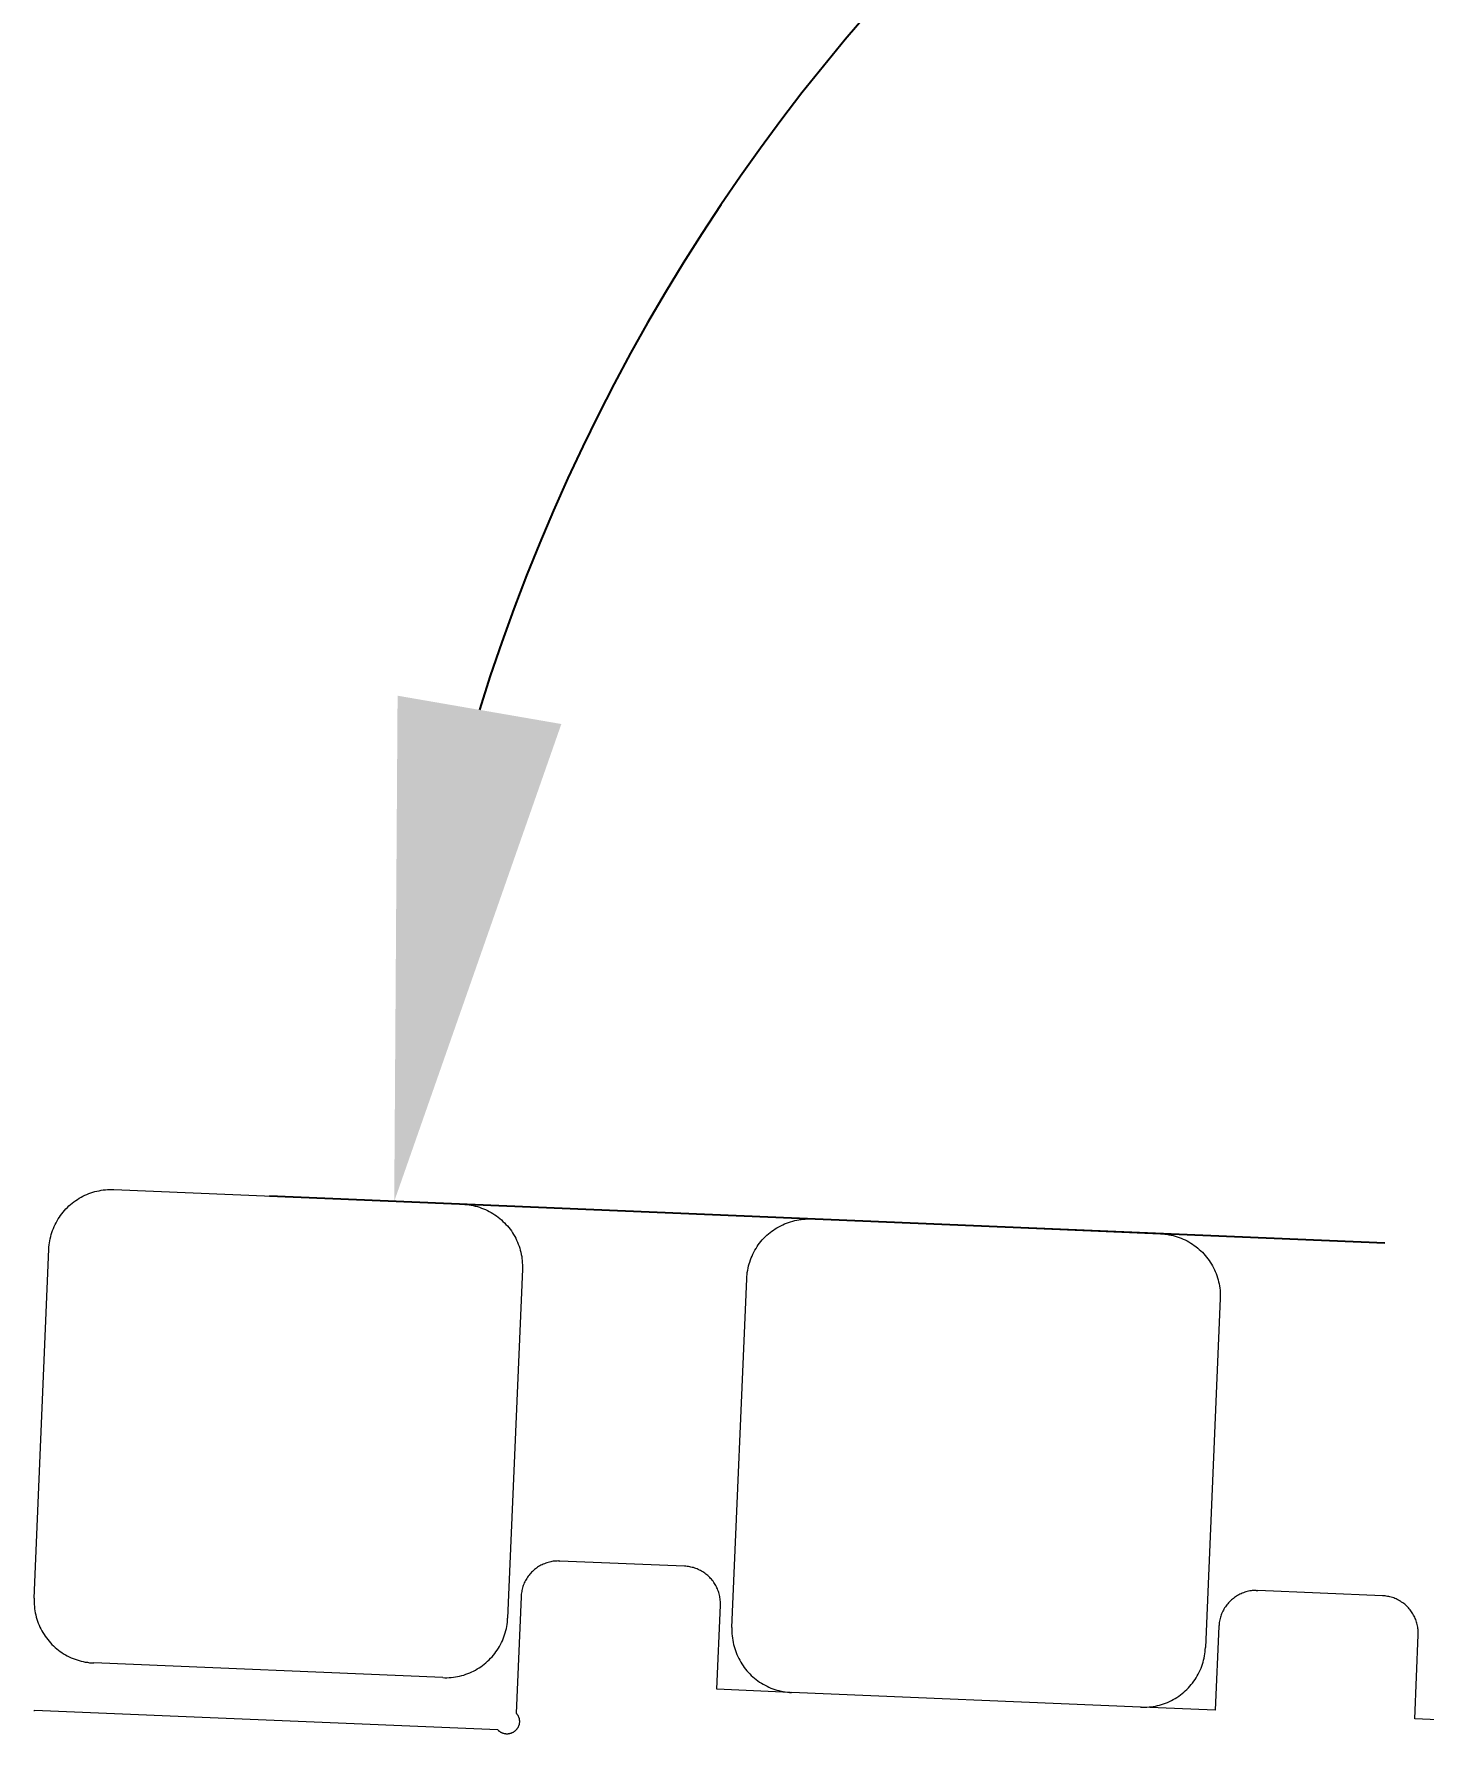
# Model space of a CAD drawing. Header units: millimetres. Extents: x -80 to 4518, y -398 to 2524.
# Drawn here: x 2420.2 to 2531.7, y 1781.8 to 1918.1 of the extents above; entities that cross this region are included whole.
import ezdxf

# ---------------------------------------------------------------- set-up
doc = ezdxf.new("R2010")
doc.units = ezdxf.units.MM
doc.layers.add('ZANO_R', color=7, linetype='Continuous', lineweight=0)
doc.layers.add('ZANO_W', color=1, linetype='Continuous', lineweight=0)
doc.styles.add('Arial', font='arial.ttf')
doc.styles.get("Standard").update_dxf_attribs({"font": 'ARIALUNI.TTF'})
doc.dimstyles.new('pl i ang', dxfattribs={"dimtxt": 50, "dimasz": 50, "dimexe": 1.25, "dimexo": 0.625, "dimgap": 10, "dimtad": 1, "dimtoh": 1, "dimtxsty": 'Standard', "dimcen": 2.5, "dimclrd": 1, "dimclre": 1, "dimclrt": 1, "dimadec": 0, "dimazin": 0, "dimtfac": 1, "dimtmove": 0, "dimatfit": 3, "dimfxl": 1, "dimarcsym": 1})

# ---------------------------------------------------------------- blocks, each defined once
blk = doc.blocks.new('*D389')
at = {"layer": 'ZANO_W', "color": 1, "lineweight": -2}
for p, q in [((2612.43, 1877.81), (2626.94, 1981.4)), ((2528.55, 1821.13), (2439.13, 1824.91))]:
    blk.add_line(p, q, dxfattribs=at)
blk.add_arc((2604.04, 1817.94), 155.06, 96.8471, 162.7581, dxfattribs=at)
at = {"layer": 'ZANO_W', "color": 1}
for points in [[(2585.49, 1965.22), (2585.62, 1978.55), (2625.56, 1971.49)], [(2449.39, 1865.03), (2462.52, 1862.76), (2449.12, 1824.48)]]:
    blk.add_solid(points, dxfattribs=at)
at = {"layer": 'ZANO_W', "color": 1, "insert": (2485.14, 1960.63), "char_height": 40, "attachment_point": 5, "rotation": 39.8026, "style": 'Arial'}
blk.add_mtext('96%%d', dxfattribs=at)

msp = doc.modelspace()

# ---------------------------------------------------------------- linework, layer by layer
at = {"layer": 'ZANO_R'}
for p, q in [((2425.28, 1825.31), (2425.45, 1825.34)), ((2425.45, 1825.34), (2425.62, 1825.37)), ((2425.62, 1825.37), (2425.79, 1825.4)), ((2425.79, 1825.4), (2425.96, 1825.42)), ((2425.96, 1825.42), (2426.13, 1825.43)), ((2426.13, 1825.43), (2426.3, 1825.44)), ((2426.3, 1825.44), (2426.47, 1825.44)), ((2426.47, 1825.44), (2426.64, 1825.43)), ((2426.64, 1825.43), (2454.61, 1824.25)), ((2422.8, 1823.88), (2422.92, 1824)), ((2422.92, 1824), (2423.04, 1824.12)), ((2423.04, 1824.12), (2423.17, 1824.23)), ((2423.17, 1824.23), (2423.3, 1824.34)), ((2423.3, 1824.34), (2423.44, 1824.45)), ((2423.44, 1824.45), (2423.58, 1824.55)), ((2423.58, 1824.55), (2423.72, 1824.64)), ((2423.72, 1824.64), (2423.86, 1824.73)), ((2423.86, 1824.73), (2424.01, 1824.82)), ((2424.01, 1824.82), (2424.16, 1824.9)), ((2424.16, 1824.9), (2424.32, 1824.97)), ((2424.32, 1824.97), (2424.47, 1825.04)), ((2424.47, 1825.04), (2424.63, 1825.1)), ((2424.63, 1825.1), (2424.79, 1825.16)), ((2424.79, 1825.16), (2424.95, 1825.22)), ((2424.95, 1825.22), (2425.12, 1825.26)), ((2425.12, 1825.26), (2425.28, 1825.31)), ((2454.61, 1824.25), (2454.78, 1824.24)), ((2454.78, 1824.24), (2454.95, 1824.23)), ((2454.95, 1824.23), (2455.12, 1824.2)), ((2455.12, 1824.2), (2455.29, 1824.18)), ((2455.29, 1824.18), (2455.46, 1824.14)), ((2455.46, 1824.14), (2455.62, 1824.1)), ((2455.62, 1824.1), (2455.79, 1824.06)), ((2455.79, 1824.06), (2455.95, 1824.01)), ((2455.95, 1824.01), (2456.11, 1823.95)), ((2456.11, 1823.95), (2456.27, 1823.89)), ((2421.86, 1822.47), (2421.93, 1822.62)), ((2421.93, 1822.62), (2422.01, 1822.77)), ((2422.01, 1822.77), (2422.09, 1822.92)), ((2422.09, 1822.92), (2422.18, 1823.07)), ((2422.18, 1823.07), (2422.27, 1823.21)), ((2422.27, 1823.21), (2422.36, 1823.35)), ((2422.36, 1823.35), (2422.47, 1823.49)), ((2422.47, 1823.49), (2422.57, 1823.62)), ((2422.57, 1823.62), (2422.68, 1823.75)), ((2422.68, 1823.75), (2422.8, 1823.88)), ((2456.27, 1823.89), (2456.43, 1823.83)), ((2456.43, 1823.83), (2456.59, 1823.75)), ((2456.59, 1823.75), (2456.74, 1823.68)), ((2456.74, 1823.68), (2456.89, 1823.59)), ((2456.89, 1823.59), (2457.03, 1823.51)), ((2457.03, 1823.51), (2457.18, 1823.41)), ((2457.18, 1823.41), (2457.32, 1823.32)), ((2457.32, 1823.32), (2457.45, 1823.22)), ((2457.45, 1823.22), (2457.59, 1823.11)), ((2457.59, 1823.11), (2457.72, 1823)), ((2457.72, 1823), (2457.84, 1822.88)), ((2457.84, 1822.88), (2457.97, 1822.76)), ((2457.97, 1822.76), (2458.08, 1822.64)), ((2458.08, 1822.64), (2458.2, 1822.51)), ((2480.11, 1822.53), (2480.27, 1822.61)), ((2480.27, 1822.61), (2480.42, 1822.68)), ((2480.42, 1822.68), (2480.58, 1822.74)), ((2480.58, 1822.74), (2480.74, 1822.8)), ((2480.74, 1822.8), (2480.9, 1822.85)), ((2480.9, 1822.85), (2481.07, 1822.9)), ((2481.07, 1822.9), (2481.23, 1822.94)), ((2481.23, 1822.94), (2481.4, 1822.98)), ((2481.4, 1822.98), (2481.57, 1823.01)), ((2481.57, 1823.01), (2481.74, 1823.03)), ((2481.74, 1823.03), (2481.91, 1823.05)), ((2481.91, 1823.05), (2482.08, 1823.06)), ((2482.08, 1823.06), (2482.25, 1823.07)), ((2482.25, 1823.07), (2482.42, 1823.07)), ((2482.42, 1823.07), (2482.59, 1823.07)), ((2482.59, 1823.07), (2510.56, 1821.89)), ((2421.48, 1821.16), (2421.51, 1821.33)), ((2421.51, 1821.33), (2421.54, 1821.49)), ((2421.54, 1821.49), (2421.58, 1821.66)), ((2421.58, 1821.66), (2421.62, 1821.83)), ((2421.62, 1821.83), (2421.67, 1821.99)), ((2421.67, 1821.99), (2421.73, 1822.15)), ((2421.73, 1822.15), (2421.79, 1822.31)), ((2421.79, 1822.31), (2421.86, 1822.47)), ((2458.2, 1822.51), (2458.31, 1822.38)), ((2458.31, 1822.38), (2458.41, 1822.24)), ((2458.41, 1822.24), (2458.51, 1822.11)), ((2458.51, 1822.11), (2458.6, 1821.96)), ((2458.6, 1821.96), (2458.69, 1821.82)), ((2458.69, 1821.82), (2458.78, 1821.67)), ((2458.78, 1821.67), (2458.86, 1821.52)), ((2458.86, 1821.52), (2458.93, 1821.37)), ((2458.93, 1821.37), (2459, 1821.21)), ((2478.42, 1821.13), (2478.52, 1821.26)), ((2478.52, 1821.26), (2478.63, 1821.39)), ((2478.63, 1821.39), (2478.75, 1821.52)), ((2478.75, 1821.52), (2478.87, 1821.64)), ((2478.87, 1821.64), (2478.99, 1821.76)), ((2478.99, 1821.76), (2479.12, 1821.87)), ((2479.12, 1821.87), (2479.25, 1821.98)), ((2479.25, 1821.98), (2479.39, 1822.08)), ((2479.39, 1822.08), (2479.53, 1822.18)), ((2479.53, 1822.18), (2479.67, 1822.28)), ((2479.67, 1822.28), (2479.81, 1822.37)), ((2479.81, 1822.37), (2479.96, 1822.45)), ((2479.96, 1822.45), (2480.11, 1822.53)), ((2510.56, 1821.89), (2510.73, 1821.88)), ((2510.73, 1821.88), (2510.9, 1821.86)), ((2510.9, 1821.86), (2511.07, 1821.84)), ((2511.07, 1821.84), (2511.24, 1821.81)), ((2511.24, 1821.81), (2511.41, 1821.78)), ((2511.41, 1821.78), (2511.57, 1821.74)), ((2511.57, 1821.74), (2511.74, 1821.69)), ((2511.74, 1821.69), (2511.9, 1821.64)), ((2511.9, 1821.64), (2512.06, 1821.59)), ((2512.06, 1821.59), (2512.22, 1821.53)), ((2512.22, 1821.53), (2512.38, 1821.46)), ((2512.38, 1821.46), (2512.54, 1821.39)), ((2512.54, 1821.39), (2512.69, 1821.31)), ((2512.69, 1821.31), (2512.84, 1821.23)), ((2512.84, 1821.23), (2512.98, 1821.14)), ((2420.25, 1792.67), (2421.43, 1820.65)), ((2421.43, 1820.65), (2421.44, 1820.82)), ((2421.44, 1820.82), (2421.46, 1820.99)), ((2421.46, 1820.99), (2421.48, 1821.16)), ((2459, 1821.21), (2459.07, 1821.05)), ((2459.07, 1821.05), (2459.13, 1820.89)), ((2459.13, 1820.89), (2459.18, 1820.73)), ((2459.18, 1820.73), (2459.23, 1820.57)), ((2459.23, 1820.57), (2459.27, 1820.4)), ((2459.27, 1820.4), (2459.3, 1820.23)), ((2459.3, 1820.23), (2459.34, 1820.07)), ((2459.34, 1820.07), (2459.36, 1819.9)), ((2459.36, 1819.9), (2459.38, 1819.73)), ((2477.68, 1819.79), (2477.74, 1819.95)), ((2477.74, 1819.95), (2477.81, 1820.1)), ((2477.81, 1820.1), (2477.88, 1820.26)), ((2477.88, 1820.26), (2477.96, 1820.41)), ((2477.96, 1820.41), (2478.04, 1820.56)), ((2478.04, 1820.56), (2478.13, 1820.71)), ((2478.13, 1820.71), (2478.22, 1820.85)), ((2478.22, 1820.85), (2478.31, 1820.99)), ((2478.31, 1820.99), (2478.42, 1821.13)), ((2512.98, 1821.14), (2513.13, 1821.05)), ((2513.13, 1821.05), (2513.27, 1820.95)), ((2513.27, 1820.95), (2513.4, 1820.85)), ((2513.4, 1820.85), (2513.54, 1820.74)), ((2513.54, 1820.74), (2513.67, 1820.63)), ((2513.67, 1820.63), (2513.79, 1820.52)), ((2513.79, 1820.52), (2513.92, 1820.4)), ((2513.92, 1820.4), (2514.03, 1820.27)), ((2514.03, 1820.27), (2514.15, 1820.15)), ((2514.15, 1820.15), (2514.26, 1820.01)), ((2514.26, 1820.01), (2514.36, 1819.88)), ((2514.36, 1819.88), (2514.46, 1819.74)), ((2459.4, 1819.04), (2458.21, 1791.07)), ((2459.38, 1819.73), (2459.39, 1819.56)), ((2459.39, 1819.56), (2459.4, 1819.39)), ((2459.4, 1819.39), (2459.4, 1819.22)), ((2459.4, 1819.22), (2459.4, 1819.04)), ((2477.39, 1818.45), (2477.41, 1818.62)), ((2477.41, 1818.62), (2477.43, 1818.79)), ((2477.43, 1818.79), (2477.46, 1818.96)), ((2477.46, 1818.96), (2477.49, 1819.13)), ((2477.49, 1819.13), (2477.53, 1819.3)), ((2477.53, 1819.3), (2477.57, 1819.46)), ((2477.57, 1819.46), (2477.62, 1819.62)), ((2477.62, 1819.62), (2477.68, 1819.79)), ((2514.46, 1819.74), (2514.55, 1819.6)), ((2514.55, 1819.6), (2514.64, 1819.45)), ((2514.64, 1819.45), (2514.73, 1819.31)), ((2514.73, 1819.31), (2514.81, 1819.16)), ((2514.81, 1819.16), (2514.88, 1819)), ((2514.88, 1819), (2514.95, 1818.85)), ((2514.95, 1818.85), (2515.02, 1818.69)), ((2515.02, 1818.69), (2515.08, 1818.53)), ((2515.08, 1818.53), (2515.13, 1818.36)), ((2476.2, 1790.31), (2477.38, 1818.28)), ((2477.38, 1818.28), (2477.39, 1818.45)), ((2515.13, 1818.36), (2515.18, 1818.2)), ((2515.18, 1818.2), (2515.22, 1818.04)), ((2515.22, 1818.04), (2515.25, 1817.87)), ((2515.25, 1817.87), (2515.29, 1817.7)), ((2515.29, 1817.7), (2515.31, 1817.53)), ((2515.31, 1817.53), (2515.33, 1817.36)), ((2515.33, 1817.36), (2515.34, 1817.19)), ((2515.34, 1817.19), (2515.35, 1817.02)), ((2515.35, 1816.68), (2514.16, 1788.7)), ((2515.35, 1817.02), (2515.35, 1816.85)), ((2515.35, 1816.85), (2515.35, 1816.68)), ((2460.98, 1795.35), (2460.88, 1795.3)), ((2461.07, 1795.39), (2460.98, 1795.35)), ((2461.17, 1795.43), (2461.07, 1795.39)), ((2461.27, 1795.47), (2461.17, 1795.43)), ((2461.36, 1795.5), (2461.27, 1795.47)), ((2461.46, 1795.53), (2461.36, 1795.5)), ((2461.56, 1795.56), (2461.46, 1795.53)), ((2461.67, 1795.58), (2461.56, 1795.56)), ((2461.77, 1795.6), (2461.67, 1795.58)), ((2461.87, 1795.62), (2461.77, 1795.6)), ((2461.97, 1795.63), (2461.87, 1795.62)), ((2462.08, 1795.64), (2461.97, 1795.63)), ((2462.18, 1795.64), (2462.08, 1795.64)), ((2462.29, 1795.65), (2462.18, 1795.64)), ((2462.29, 1795.65), (2462.35, 1795.65)), ((2462.35, 1795.65), (2462.41, 1795.64)), ((2472.4, 1795.22), (2462.41, 1795.64)), ((2459.6, 1793.98), (2459.55, 1793.88)), ((2459.65, 1794.07), (2459.6, 1793.98)), ((2459.7, 1794.16), (2459.65, 1794.07)), ((2459.75, 1794.25), (2459.7, 1794.16)), ((2459.81, 1794.34), (2459.75, 1794.25)), ((2459.87, 1794.42), (2459.81, 1794.34)), ((2459.93, 1794.5), (2459.87, 1794.42)), ((2460, 1794.58), (2459.93, 1794.5)), ((2460.07, 1794.66), (2460, 1794.58)), ((2460.14, 1794.74), (2460.07, 1794.66)), ((2460.21, 1794.81), (2460.14, 1794.74)), ((2460.29, 1794.88), (2460.21, 1794.81)), ((2460.37, 1794.95), (2460.29, 1794.88)), ((2460.45, 1795.02), (2460.37, 1794.95)), ((2460.53, 1795.08), (2460.45, 1795.02)), ((2460.62, 1795.14), (2460.53, 1795.08)), ((2460.7, 1795.19), (2460.62, 1795.14)), ((2460.79, 1795.25), (2460.7, 1795.19)), ((2460.88, 1795.3), (2460.79, 1795.25)), ((2472.51, 1795.22), (2472.4, 1795.22)), ((2472.61, 1795.21), (2472.51, 1795.22)), ((2472.71, 1795.19), (2472.61, 1795.21)), ((2472.81, 1795.18), (2472.71, 1795.19)), ((2472.91, 1795.16), (2472.81, 1795.18)), ((2473.01, 1795.13), (2472.91, 1795.16)), ((2473.11, 1795.11), (2473.01, 1795.13)), ((2473.21, 1795.08), (2473.11, 1795.11)), ((2473.31, 1795.04), (2473.21, 1795.08)), ((2473.4, 1795.01), (2473.31, 1795.04)), ((2473.5, 1794.97), (2473.4, 1795.01)), ((2473.59, 1794.92), (2473.5, 1794.97)), ((2473.68, 1794.88), (2473.59, 1794.92)), ((2473.77, 1794.83), (2473.68, 1794.88)), ((2473.86, 1794.77), (2473.77, 1794.83)), ((2473.94, 1794.72), (2473.86, 1794.77)), ((2474.03, 1794.66), (2473.94, 1794.72)), ((2474.11, 1794.6), (2474.03, 1794.66)), ((2474.19, 1794.54), (2474.11, 1794.6)), ((2474.27, 1794.47), (2474.19, 1794.54)), ((2474.34, 1794.4), (2474.27, 1794.47)), ((2474.42, 1794.33), (2474.34, 1794.4)), ((2474.49, 1794.25), (2474.42, 1794.33)), ((2474.55, 1794.18), (2474.49, 1794.25)), ((2474.62, 1794.1), (2474.55, 1794.18)), ((2474.68, 1794.02), (2474.62, 1794.1)), ((2474.74, 1793.93), (2474.68, 1794.02)), ((2420.25, 1792.67), (2420.24, 1792.5)), ((2459.29, 1792.77), (2458.9, 1783.45)), ((2459.3, 1792.88), (2459.29, 1792.77)), ((2459.31, 1792.98), (2459.3, 1792.88)), ((2459.32, 1793.08), (2459.31, 1792.98)), ((2459.34, 1793.19), (2459.32, 1793.08)), ((2459.36, 1793.29), (2459.34, 1793.19)), ((2459.38, 1793.39), (2459.36, 1793.29)), ((2459.41, 1793.49), (2459.38, 1793.39)), ((2459.44, 1793.59), (2459.41, 1793.49)), ((2459.47, 1793.69), (2459.44, 1793.59)), ((2459.51, 1793.79), (2459.47, 1793.69)), ((2459.55, 1793.88), (2459.51, 1793.79)), ((2474.8, 1793.85), (2474.74, 1793.93)), ((2474.85, 1793.76), (2474.8, 1793.85)), ((2474.9, 1793.67), (2474.85, 1793.76)), ((2474.95, 1793.58), (2474.9, 1793.67)), ((2475, 1793.49), (2474.95, 1793.58)), ((2475.04, 1793.4), (2475, 1793.49)), ((2475.08, 1793.3), (2475.04, 1793.4)), ((2475.11, 1793.21), (2475.08, 1793.3)), ((2475.14, 1793.11), (2475.11, 1793.21)), ((2475.17, 1793.01), (2475.14, 1793.11)), ((2475.2, 1792.91), (2475.17, 1793.01)), ((2475.22, 1792.81), (2475.2, 1792.91)), ((2475.24, 1792.71), (2475.22, 1792.81)), ((2475.25, 1792.61), (2475.24, 1792.71)), ((2475.26, 1792.51), (2475.25, 1792.61)), ((2516.4, 1792.65), (2516.32, 1792.59)), ((2516.48, 1792.71), (2516.4, 1792.65)), ((2516.57, 1792.77), (2516.48, 1792.71)), ((2516.65, 1792.83), (2516.57, 1792.77)), ((2516.74, 1792.88), (2516.65, 1792.83)), ((2516.83, 1792.93), (2516.74, 1792.88)), ((2516.93, 1792.98), (2516.83, 1792.93)), ((2517.02, 1793.02), (2516.93, 1792.98)), ((2517.12, 1793.07), (2517.02, 1793.02)), ((2517.22, 1793.1), (2517.12, 1793.07)), ((2517.31, 1793.14), (2517.22, 1793.1)), ((2517.41, 1793.17), (2517.31, 1793.14)), ((2517.51, 1793.19), (2517.41, 1793.17)), ((2517.62, 1793.22), (2517.51, 1793.19)), ((2517.72, 1793.24), (2517.62, 1793.22)), ((2517.82, 1793.25), (2517.72, 1793.24)), ((2517.92, 1793.27), (2517.82, 1793.25)), ((2518.03, 1793.27), (2517.92, 1793.27)), ((2518.13, 1793.28), (2518.03, 1793.27)), ((2518.24, 1793.28), (2518.13, 1793.28)), ((2518.24, 1793.28), (2518.3, 1793.28)), ((2518.3, 1793.28), (2518.36, 1793.28)), ((2528.35, 1792.86), (2518.36, 1793.28)), ((2528.46, 1792.85), (2528.35, 1792.86)), ((2528.56, 1792.84), (2528.46, 1792.85)), ((2528.66, 1792.83), (2528.56, 1792.84)), ((2528.76, 1792.81), (2528.66, 1792.83)), ((2528.86, 1792.79), (2528.76, 1792.81)), ((2528.96, 1792.77), (2528.86, 1792.79)), ((2529.06, 1792.74), (2528.96, 1792.77)), ((2529.16, 1792.71), (2529.06, 1792.74)), ((2529.26, 1792.68), (2529.16, 1792.71)), ((2529.35, 1792.64), (2529.26, 1792.68)), ((2529.45, 1792.6), (2529.35, 1792.64)), ((2529.54, 1792.56), (2529.45, 1792.6)), ((2420.24, 1792.5), (2420.25, 1792.33)), ((2420.25, 1792.33), (2420.25, 1792.16)), ((2420.25, 1792.16), (2420.27, 1791.99)), ((2420.27, 1791.99), (2420.29, 1791.82)), ((2420.29, 1791.82), (2420.31, 1791.65)), ((2420.31, 1791.65), (2420.34, 1791.49)), ((2420.34, 1791.49), (2420.38, 1791.32)), ((2420.38, 1791.32), (2420.42, 1791.15)), ((2474.99, 1785.36), (2475.28, 1792.1)), ((2475.27, 1792.4), (2475.26, 1792.51)), ((2475.28, 1792.3), (2475.27, 1792.4)), ((2475.28, 1792.2), (2475.28, 1792.3)), ((2475.28, 1792.1), (2475.28, 1792.2)), ((2515.42, 1791.32), (2515.39, 1791.23)), ((2515.46, 1791.42), (2515.42, 1791.32)), ((2515.5, 1791.52), (2515.46, 1791.42)), ((2515.55, 1791.61), (2515.5, 1791.52)), ((2515.6, 1791.7), (2515.55, 1791.61)), ((2515.65, 1791.79), (2515.6, 1791.7)), ((2515.7, 1791.88), (2515.65, 1791.79)), ((2515.76, 1791.97), (2515.7, 1791.88)), ((2515.82, 1792.06), (2515.76, 1791.97)), ((2515.88, 1792.14), (2515.82, 1792.06)), ((2515.95, 1792.22), (2515.88, 1792.14)), ((2516.02, 1792.3), (2515.95, 1792.22)), ((2516.09, 1792.37), (2516.02, 1792.3)), ((2516.16, 1792.45), (2516.09, 1792.37)), ((2516.24, 1792.52), (2516.16, 1792.45)), ((2516.32, 1792.59), (2516.24, 1792.52)), ((2529.63, 1792.51), (2529.54, 1792.56)), ((2529.72, 1792.46), (2529.63, 1792.51)), ((2529.81, 1792.41), (2529.72, 1792.46)), ((2529.89, 1792.35), (2529.81, 1792.41)), ((2529.98, 1792.3), (2529.89, 1792.35)), ((2530.06, 1792.23), (2529.98, 1792.3)), ((2530.14, 1792.17), (2530.06, 1792.23)), ((2530.22, 1792.1), (2530.14, 1792.17)), ((2530.29, 1792.04), (2530.22, 1792.1)), ((2530.37, 1791.96), (2530.29, 1792.04)), ((2530.44, 1791.89), (2530.37, 1791.96)), ((2530.5, 1791.81), (2530.44, 1791.89)), ((2530.57, 1791.73), (2530.5, 1791.81)), ((2530.63, 1791.65), (2530.57, 1791.73)), ((2530.69, 1791.57), (2530.63, 1791.65)), ((2530.75, 1791.48), (2530.69, 1791.57)), ((2530.8, 1791.4), (2530.75, 1791.48)), ((2530.85, 1791.31), (2530.8, 1791.4)), ((2530.9, 1791.22), (2530.85, 1791.31)), ((2420.42, 1791.15), (2420.47, 1790.99)), ((2420.47, 1790.99), (2420.52, 1790.83)), ((2420.52, 1790.83), (2420.58, 1790.67)), ((2420.58, 1790.67), (2420.64, 1790.51)), ((2420.64, 1790.51), (2420.71, 1790.35)), ((2420.71, 1790.35), (2420.79, 1790.2)), ((2420.79, 1790.2), (2420.87, 1790.05)), ((2420.87, 1790.05), (2420.95, 1789.9)), ((2420.95, 1789.9), (2421.04, 1789.75)), ((2457.97, 1789.73), (2458.02, 1789.89)), ((2458.02, 1789.89), (2458.07, 1790.06)), ((2458.07, 1790.06), (2458.11, 1790.22)), ((2458.11, 1790.22), (2458.14, 1790.39)), ((2458.14, 1790.39), (2458.17, 1790.56)), ((2458.17, 1790.56), (2458.19, 1790.73)), ((2458.19, 1790.73), (2458.2, 1790.9)), ((2458.2, 1790.9), (2458.21, 1791.07)), ((2476.2, 1790.31), (2476.19, 1790.14)), ((2476.19, 1790.14), (2476.2, 1789.97)), ((2476.2, 1789.97), (2476.2, 1789.8)), ((2515.24, 1790.41), (2514.95, 1783.67)), ((2515.25, 1790.51), (2515.24, 1790.41)), ((2515.26, 1790.62), (2515.25, 1790.51)), ((2515.27, 1790.72), (2515.26, 1790.62)), ((2515.29, 1790.82), (2515.27, 1790.72)), ((2515.31, 1790.92), (2515.29, 1790.82)), ((2515.33, 1791.03), (2515.31, 1790.92)), ((2515.36, 1791.13), (2515.33, 1791.03)), ((2515.39, 1791.23), (2515.36, 1791.13)), ((2530.95, 1791.13), (2530.9, 1791.22)), ((2530.99, 1791.03), (2530.95, 1791.13)), ((2531.03, 1790.94), (2530.99, 1791.03)), ((2531.06, 1790.84), (2531.03, 1790.94)), ((2531.09, 1790.74), (2531.06, 1790.84)), ((2531.12, 1790.65), (2531.09, 1790.74)), ((2531.15, 1790.55), (2531.12, 1790.65)), ((2531.17, 1790.45), (2531.15, 1790.55)), ((2531.19, 1790.35), (2531.17, 1790.45)), ((2531.2, 1790.24), (2531.19, 1790.35)), ((2531.21, 1790.14), (2531.2, 1790.24)), ((2531.22, 1790.04), (2531.21, 1790.14)), ((2531.23, 1789.94), (2531.22, 1790.04)), ((2531.23, 1789.84), (2531.23, 1789.94)), ((2421.04, 1789.75), (2421.14, 1789.61)), ((2421.14, 1789.61), (2421.24, 1789.47)), ((2421.24, 1789.47), (2421.34, 1789.34)), ((2421.34, 1789.34), (2421.45, 1789.21)), ((2421.45, 1789.21), (2421.56, 1789.08)), ((2421.56, 1789.08), (2421.68, 1788.96)), ((2421.68, 1788.96), (2421.8, 1788.84)), ((2421.8, 1788.84), (2421.93, 1788.72)), ((2421.93, 1788.72), (2422.06, 1788.61)), ((2422.06, 1788.61), (2422.19, 1788.5)), ((2422.19, 1788.5), (2422.33, 1788.4)), ((2457.28, 1788.36), (2457.38, 1788.5)), ((2457.38, 1788.5), (2457.47, 1788.65)), ((2457.47, 1788.65), (2457.56, 1788.79)), ((2457.56, 1788.79), (2457.64, 1788.94)), ((2457.64, 1788.94), (2457.72, 1789.1)), ((2457.72, 1789.1), (2457.79, 1789.25)), ((2457.79, 1789.25), (2457.86, 1789.41)), ((2457.86, 1789.41), (2457.92, 1789.57)), ((2457.92, 1789.57), (2457.97, 1789.73)), ((2476.2, 1789.8), (2476.22, 1789.63)), ((2476.22, 1789.63), (2476.24, 1789.46)), ((2476.24, 1789.46), (2476.26, 1789.29)), ((2476.26, 1789.29), (2476.29, 1789.12)), ((2476.29, 1789.12), (2476.33, 1788.95)), ((2476.33, 1788.95), (2476.37, 1788.79)), ((2476.37, 1788.79), (2476.42, 1788.62)), ((2476.42, 1788.62), (2476.47, 1788.46)), ((2514.14, 1788.36), (2514.15, 1788.53)), ((2514.15, 1788.53), (2514.16, 1788.7)), ((2530.94, 1782.99), (2531.23, 1789.73)), ((2531.23, 1789.73), (2531.23, 1789.84)), ((2422.33, 1788.4), (2422.47, 1788.3)), ((2422.47, 1788.3), (2422.61, 1788.21)), ((2422.61, 1788.21), (2422.76, 1788.12)), ((2422.76, 1788.12), (2422.91, 1788.04)), ((2422.91, 1788.04), (2423.06, 1787.97)), ((2423.06, 1787.97), (2423.21, 1787.89)), ((2423.21, 1787.89), (2423.37, 1787.83)), ((2423.37, 1787.83), (2423.53, 1787.77)), ((2423.53, 1787.77), (2423.69, 1787.71)), ((2423.69, 1787.71), (2423.86, 1787.66)), ((2423.86, 1787.66), (2424.02, 1787.61)), ((2424.02, 1787.61), (2424.19, 1787.58)), ((2424.19, 1787.58), (2424.35, 1787.54)), ((2424.35, 1787.54), (2424.52, 1787.52)), ((2424.52, 1787.52), (2424.69, 1787.49)), ((2424.69, 1787.49), (2424.86, 1787.48)), ((2424.86, 1787.48), (2425.03, 1787.47)), ((2453.01, 1786.29), (2425.03, 1787.47)), ((2455.93, 1787.08), (2456.07, 1787.17)), ((2456.07, 1787.17), (2456.21, 1787.27)), ((2456.21, 1787.27), (2456.34, 1787.38)), ((2456.34, 1787.38), (2456.47, 1787.49)), ((2456.47, 1787.49), (2456.6, 1787.6)), ((2456.6, 1787.6), (2456.73, 1787.72)), ((2456.73, 1787.72), (2456.85, 1787.84)), ((2456.85, 1787.84), (2456.96, 1787.96)), ((2456.96, 1787.96), (2457.07, 1788.09)), ((2457.07, 1788.09), (2457.18, 1788.23)), ((2457.18, 1788.23), (2457.28, 1788.36)), ((2476.47, 1788.46), (2476.53, 1788.3)), ((2476.53, 1788.3), (2476.59, 1788.14)), ((2476.59, 1788.14), (2476.66, 1787.99)), ((2476.66, 1787.99), (2476.74, 1787.83)), ((2476.74, 1787.83), (2476.82, 1787.68)), ((2476.82, 1787.68), (2476.9, 1787.54)), ((2476.9, 1787.54), (2476.99, 1787.39)), ((2476.99, 1787.39), (2477.09, 1787.25)), ((2477.09, 1787.25), (2477.19, 1787.11)), ((2513.81, 1787.04), (2513.87, 1787.2)), ((2513.87, 1787.2), (2513.92, 1787.36)), ((2513.92, 1787.36), (2513.97, 1787.53)), ((2513.97, 1787.53), (2514.02, 1787.69)), ((2514.02, 1787.69), (2514.06, 1787.86)), ((2514.06, 1787.86), (2514.09, 1788.03)), ((2514.09, 1788.03), (2514.12, 1788.2)), ((2514.12, 1788.2), (2514.14, 1788.36)), ((2453.01, 1786.29), (2453.18, 1786.28)), ((2453.18, 1786.28), (2453.35, 1786.28)), ((2453.35, 1786.28), (2453.52, 1786.29)), ((2453.52, 1786.29), (2453.69, 1786.3)), ((2453.69, 1786.3), (2453.86, 1786.32)), ((2453.86, 1786.32), (2454.03, 1786.35)), ((2454.03, 1786.35), (2454.2, 1786.38)), ((2454.2, 1786.38), (2454.36, 1786.41)), ((2454.36, 1786.41), (2454.53, 1786.46)), ((2454.53, 1786.46), (2454.69, 1786.5)), ((2454.69, 1786.5), (2454.86, 1786.56)), ((2454.86, 1786.56), (2455.02, 1786.61)), ((2455.02, 1786.61), (2455.17, 1786.68)), ((2455.17, 1786.68), (2455.33, 1786.75)), ((2455.33, 1786.75), (2455.48, 1786.82)), ((2455.48, 1786.82), (2455.63, 1786.9)), ((2455.63, 1786.9), (2455.78, 1786.99)), ((2455.78, 1786.99), (2455.93, 1787.08)), ((2477.19, 1787.11), (2477.29, 1786.97)), ((2477.29, 1786.97), (2477.4, 1786.84)), ((2477.4, 1786.84), (2477.51, 1786.72)), ((2477.51, 1786.72), (2477.63, 1786.59)), ((2477.63, 1786.59), (2477.75, 1786.47)), ((2477.75, 1786.47), (2477.88, 1786.36)), ((2477.88, 1786.36), (2478.01, 1786.25)), ((2478.01, 1786.25), (2478.14, 1786.14)), ((2478.14, 1786.14), (2478.28, 1786.04)), ((2478.28, 1786.04), (2478.42, 1785.94)), ((2478.42, 1785.94), (2478.56, 1785.85)), ((2478.56, 1785.85), (2478.71, 1785.76)), ((2513.02, 1785.73), (2513.13, 1785.86)), ((2513.13, 1785.86), (2513.23, 1786)), ((2513.23, 1786), (2513.33, 1786.14)), ((2513.33, 1786.14), (2513.42, 1786.28)), ((2513.42, 1786.28), (2513.51, 1786.43)), ((2513.51, 1786.43), (2513.59, 1786.58)), ((2513.59, 1786.58), (2513.67, 1786.73)), ((2513.67, 1786.73), (2513.74, 1786.89)), ((2513.74, 1786.89), (2513.81, 1787.04)), ((2480.87, 1785.11), (2474.99, 1785.36)), ((2478.71, 1785.76), (2478.86, 1785.68)), ((2478.86, 1785.68), (2479.01, 1785.6)), ((2479.01, 1785.6), (2479.16, 1785.53)), ((2479.16, 1785.53), (2479.32, 1785.46)), ((2479.32, 1785.46), (2479.48, 1785.4)), ((2479.48, 1785.4), (2479.64, 1785.35)), ((2479.64, 1785.35), (2479.81, 1785.29)), ((2479.81, 1785.29), (2479.97, 1785.25)), ((2479.97, 1785.25), (2480.14, 1785.21)), ((2480.14, 1785.21), (2480.3, 1785.18)), ((2480.3, 1785.18), (2480.47, 1785.15)), ((2480.47, 1785.15), (2480.64, 1785.13)), ((2480.64, 1785.13), (2480.81, 1785.11)), ((2480.81, 1785.11), (2480.98, 1785.1)), ((2508.96, 1783.92), (2480.98, 1785.1)), ((2511.28, 1784.38), (2511.43, 1784.46)), ((2511.43, 1784.46), (2511.58, 1784.54)), ((2511.58, 1784.54), (2511.73, 1784.62)), ((2511.73, 1784.62), (2511.88, 1784.71)), ((2511.88, 1784.71), (2512.02, 1784.81)), ((2512.02, 1784.81), (2512.16, 1784.91)), ((2512.16, 1784.91), (2512.29, 1785.01)), ((2512.29, 1785.01), (2512.42, 1785.12)), ((2512.42, 1785.12), (2512.55, 1785.23)), ((2512.55, 1785.23), (2512.68, 1785.35)), ((2512.68, 1785.35), (2512.8, 1785.47)), ((2512.8, 1785.47), (2512.91, 1785.6)), ((2512.91, 1785.6), (2513.02, 1785.73)), ((2420.26, 1783.64), (2420.23, 1783.62)), ((2420.28, 1783.66), (2420.26, 1783.64)), ((2457.42, 1782.1), (2420.28, 1783.66)), ((2458.9, 1783.45), (2458.92, 1783.42)), ((2458.92, 1783.42), (2458.94, 1783.4)), ((2458.94, 1783.4), (2458.96, 1783.37)), ((2458.96, 1783.37), (2458.98, 1783.34)), ((2458.98, 1783.34), (2459, 1783.31)), ((2459, 1783.31), (2459.02, 1783.28)), ((2459.02, 1783.28), (2459.04, 1783.25)), ((2459.04, 1783.25), (2459.05, 1783.22)), ((2459.05, 1783.22), (2459.07, 1783.19)), ((2459.07, 1783.19), (2459.08, 1783.16)), ((2459.08, 1783.16), (2459.09, 1783.13)), ((2459.09, 1783.13), (2459.11, 1783.09)), ((2459.11, 1783.09), (2459.12, 1783.06)), ((2459.12, 1783.06), (2459.13, 1783.03)), ((2508.96, 1783.92), (2509.13, 1783.92)), ((2514.95, 1783.67), (2509.07, 1783.92)), ((2509.13, 1783.92), (2509.3, 1783.92)), ((2509.3, 1783.92), (2509.47, 1783.93)), ((2509.47, 1783.93), (2509.64, 1783.94)), ((2509.64, 1783.94), (2509.81, 1783.96)), ((2509.81, 1783.96), (2509.98, 1783.98)), ((2509.98, 1783.98), (2510.15, 1784.01)), ((2510.15, 1784.01), (2510.31, 1784.05)), ((2510.31, 1784.05), (2510.48, 1784.09)), ((2510.48, 1784.09), (2510.64, 1784.14)), ((2510.64, 1784.14), (2510.81, 1784.19)), ((2510.81, 1784.19), (2510.97, 1784.25)), ((2510.97, 1784.25), (2511.12, 1784.31)), ((2511.12, 1784.31), (2511.28, 1784.38)), ((2457.45, 1782.07), (2457.42, 1782.1)), ((2457.47, 1782.05), (2457.45, 1782.07)), ((2457.5, 1782.02), (2457.47, 1782.05)), ((2457.52, 1782), (2457.5, 1782.02)), ((2457.55, 1781.98), (2457.52, 1782)), ((2457.58, 1781.96), (2457.55, 1781.98)), ((2457.61, 1781.94), (2457.58, 1781.96)), ((2457.63, 1781.92), (2457.61, 1781.94)), ((2457.66, 1781.9), (2457.63, 1781.92)), ((2457.69, 1781.89), (2457.66, 1781.9)), ((2457.73, 1781.87), (2457.69, 1781.89)), ((2457.76, 1781.86), (2457.73, 1781.87)), ((2457.79, 1781.84), (2457.76, 1781.86)), ((2457.82, 1781.83), (2457.79, 1781.84)), ((2457.85, 1781.82), (2457.82, 1781.83)), ((2457.89, 1781.81), (2457.85, 1781.82)), ((2457.92, 1781.8), (2457.89, 1781.81)), ((2457.95, 1781.79), (2457.92, 1781.8)), ((2457.99, 1781.79), (2457.95, 1781.79)), ((2458.02, 1781.78), (2457.99, 1781.79)), ((2458.06, 1781.78), (2458.02, 1781.78)), ((2458.09, 1781.77), (2458.06, 1781.78)), ((2458.12, 1781.77), (2458.09, 1781.77)), ((2458.16, 1781.77), (2458.12, 1781.77)), ((2458.19, 1781.77), (2458.16, 1781.77)), ((2458.23, 1781.77), (2458.19, 1781.77)), ((2458.26, 1781.78), (2458.23, 1781.77)), ((2458.3, 1781.78), (2458.26, 1781.78)), ((2458.33, 1781.79), (2458.3, 1781.78)), ((2458.36, 1781.79), (2458.33, 1781.79)), ((2458.4, 1781.8), (2458.36, 1781.79)), ((2458.43, 1781.81), (2458.4, 1781.8)), ((2458.46, 1781.82), (2458.43, 1781.81)), ((2458.5, 1781.83), (2458.46, 1781.82)), ((2458.53, 1781.84), (2458.5, 1781.83)), ((2458.56, 1781.86), (2458.53, 1781.84)), ((2458.59, 1781.87), (2458.56, 1781.86)), ((2458.62, 1781.89), (2458.59, 1781.87)), ((2458.65, 1781.9), (2458.62, 1781.89)), ((2458.68, 1781.92), (2458.65, 1781.9)), ((2458.71, 1781.94), (2458.68, 1781.92)), ((2458.74, 1781.96), (2458.71, 1781.94)), ((2458.77, 1781.98), (2458.74, 1781.96)), ((2458.8, 1782), (2458.77, 1781.98)), ((2458.82, 1782.02), (2458.8, 1782)), ((2458.85, 1782.05), (2458.82, 1782.02)), ((2458.87, 1782.07), (2458.85, 1782.05)), ((2458.9, 1782.1), (2458.87, 1782.07)), ((2458.92, 1782.12), (2458.9, 1782.1)), ((2458.94, 1782.15), (2458.92, 1782.12)), ((2458.96, 1782.18), (2458.94, 1782.15)), ((2458.98, 1782.2), (2458.96, 1782.18)), ((2459, 1782.23), (2458.98, 1782.2)), ((2459.02, 1782.26), (2459, 1782.23)), ((2459.04, 1782.29), (2459.02, 1782.26)), ((2459.05, 1782.32), (2459.04, 1782.29)), ((2459.07, 1782.35), (2459.05, 1782.32)), ((2459.08, 1782.39), (2459.07, 1782.35)), ((2459.09, 1782.42), (2459.08, 1782.39)), ((2459.11, 1782.45), (2459.09, 1782.42)), ((2459.12, 1782.48), (2459.11, 1782.45)), ((2459.13, 1782.52), (2459.12, 1782.48)), ((2459.13, 1783.03), (2459.13, 1782.99)), ((2459.13, 1782.99), (2459.14, 1782.96)), ((2459.14, 1782.58), (2459.13, 1782.55)), ((2459.13, 1782.55), (2459.13, 1782.52)), ((2459.14, 1782.96), (2459.15, 1782.93)), ((2459.15, 1782.62), (2459.14, 1782.58)), ((2459.15, 1782.93), (2459.15, 1782.89)), ((2459.15, 1782.89), (2459.16, 1782.86)), ((2459.16, 1782.69), (2459.15, 1782.65)), ((2459.15, 1782.65), (2459.15, 1782.62)), ((2459.16, 1782.86), (2459.16, 1782.82)), ((2459.16, 1782.82), (2459.16, 1782.79)), ((2459.16, 1782.79), (2459.16, 1782.75)), ((2459.16, 1782.75), (2459.16, 1782.72)), ((2459.16, 1782.72), (2459.16, 1782.69)), ((2536.82, 1782.74), (2530.94, 1782.99))]:
    msp.add_line(p, q, dxfattribs=at)

# ---------------------------------------------------------------- dimensions: what is measured, and where the dimension line sits
at = {"layer": 'ZANO_W'}
dim = msp.add_angular_dim_2l(base=(2541.28, 1959.72), line1=((2607.16, 1840.17), (2611.04, 1867.9)), line2=((2538.54, 1820.7), (2566.51, 1819.52)), dimstyle='pl i ang', override={"dimtxt": 40, "dimasz": 40, "dimexe": 10, "dimexo": 10, "dimtoh": 0, "dimdec": 0, "dimtxsty": 'Arial', "dimtdec": 0, "dimtmove": 1}, dxfattribs=at)
dim.commit()
dim.dimension.update_dxf_attribs({"geometry": '*D389', "text_midpoint": (2485.14, 1960.63)})

doc.saveas('drawing.dxf')
